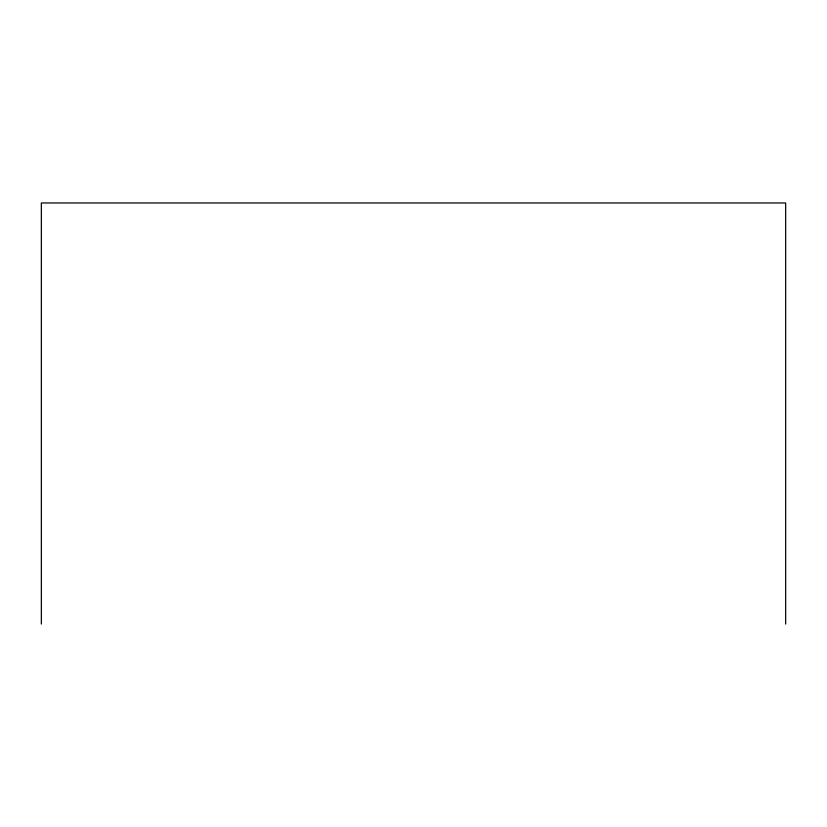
<?xml version="1.0" encoding="UTF-8"?>
<svg xmlns="http://www.w3.org/2000/svg" width="827" height="827" viewBox="0 0 827 827"><rect width="100%" height="100%" fill="white"/><g stroke="black" fill="none" stroke-linecap="round" stroke-linejoin="round"><path stroke-width="1.24" d="M785.65 624.034L785.65 202.966L41.35 202.966L41.35 624.034"/></g></svg>
